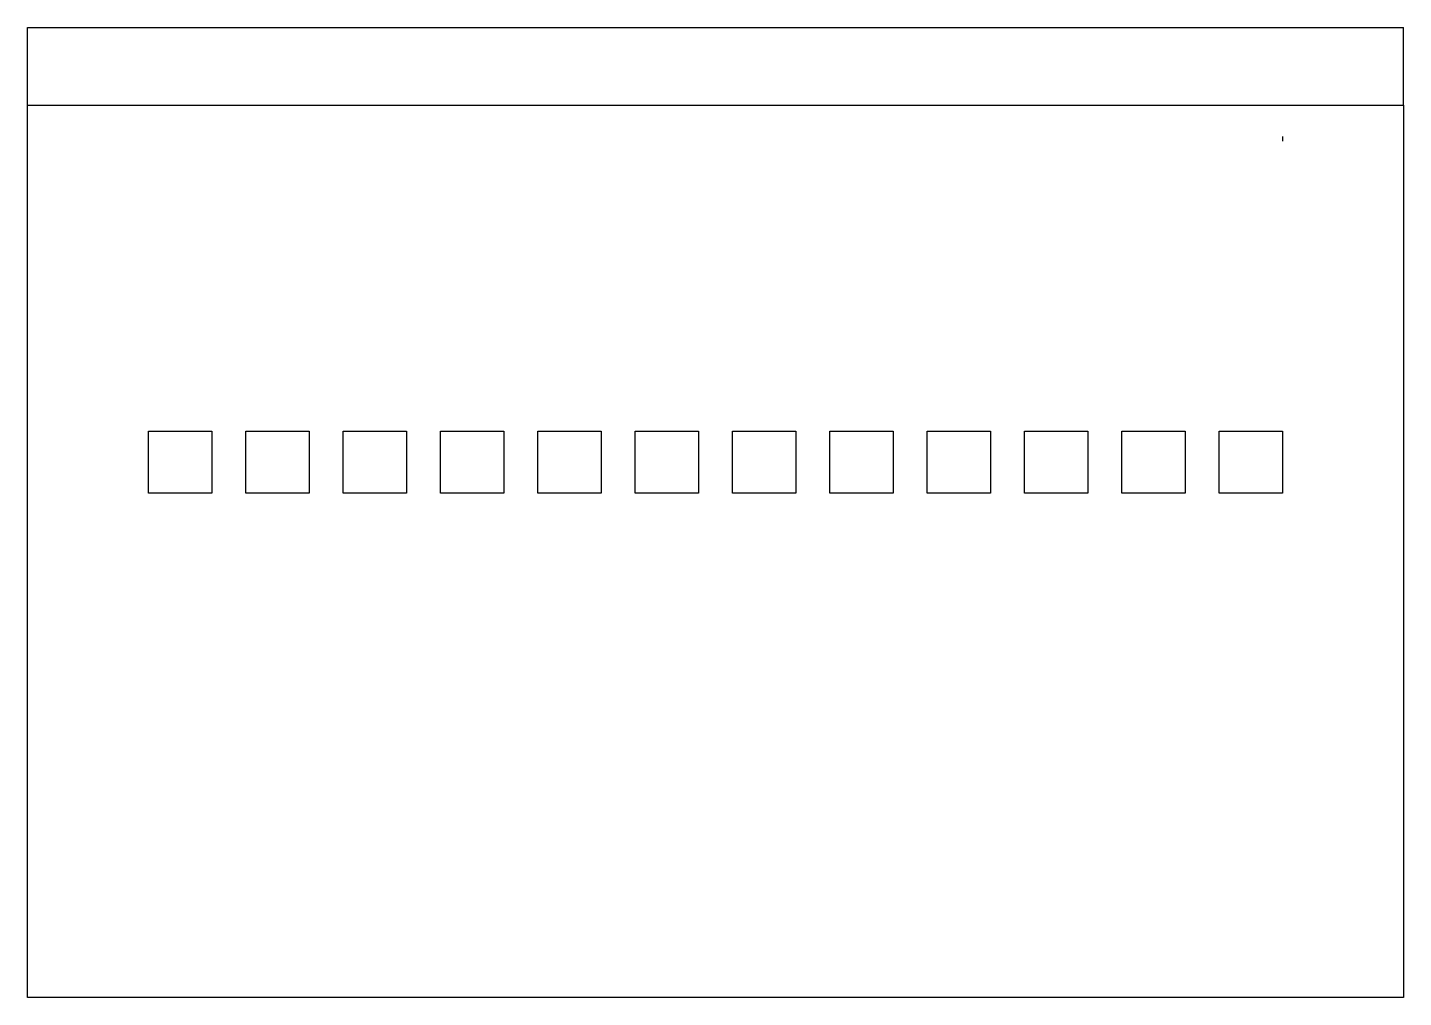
# Model space of a CAD drawing. Extents: x -26.6 to -8.9, y -1.7 to 10.8.
import ezdxf

# ---------------------------------------------------------------- set-up
doc = ezdxf.new("R2010")
doc.units = 0
doc.layers.get('0').update_dxf_attribs({"linetype": 'CONTINUOUS'})

msp = doc.modelspace()

# ---------------------------------------------------------------- linework, layer by layer
for p, q in [((-26.648, 9.804), (-26.648, 10.804)), ((-26.648, 10.804), (-8.917, 10.804)), ((-8.917, 9.804), (-8.917, 10.804)), ((-26.648, 9.804), (-8.917, 9.804)), ((-26.648, -1.696), (-26.648, 9.804)), ((-8.917, 9.804), (-8.917, -1.696)), ((-10.476, 9.399), (-10.476, 9.34)), ((-25.089, 4.804), (-25.089, 5.604)), ((-25.089, 5.604), (-24.274, 5.604)), ((-24.274, 5.604), (-24.274, 4.804)), ((-23.835, 4.804), (-23.835, 5.604)), ((-23.835, 5.604), (-23.019, 5.604)), ((-23.019, 5.604), (-23.019, 4.804)), ((-22.58, 4.804), (-22.58, 5.604)), ((-22.58, 5.604), (-21.765, 5.604)), ((-21.765, 5.604), (-21.765, 4.804)), ((-21.326, 4.804), (-21.326, 5.604)), ((-21.326, 5.604), (-20.511, 5.604)), ((-20.511, 5.604), (-20.511, 4.804)), ((-20.072, 4.804), (-20.072, 5.604)), ((-20.072, 5.604), (-19.256, 5.604)), ((-19.256, 5.604), (-19.256, 4.804)), ((-18.817, 4.804), (-18.817, 5.604)), ((-18.817, 5.604), (-18.002, 5.604)), ((-18.002, 5.604), (-18.002, 4.804)), ((-17.563, 4.804), (-17.563, 5.604)), ((-17.563, 5.604), (-16.748, 5.604)), ((-16.748, 5.604), (-16.748, 4.804)), ((-16.309, 4.804), (-16.309, 5.604)), ((-16.309, 5.604), (-15.493, 5.604)), ((-15.493, 5.604), (-15.493, 4.804)), ((-15.054, 4.804), (-15.054, 5.604)), ((-15.054, 5.604), (-14.239, 5.604)), ((-14.239, 5.604), (-14.239, 4.804)), ((-13.8, 4.804), (-13.8, 5.604)), ((-13.8, 5.604), (-12.984, 5.604)), ((-12.984, 5.604), (-12.984, 4.804)), ((-12.545, 5.604), (-11.73, 5.604)), ((-12.545, 4.804), (-12.545, 5.604)), ((-11.73, 5.604), (-11.73, 4.804)), ((-11.291, 4.804), (-11.291, 5.604)), ((-11.291, 5.604), (-10.476, 5.604)), ((-10.476, 5.604), (-10.476, 4.804)), ((-24.274, 4.804), (-25.089, 4.804)), ((-23.019, 4.804), (-23.835, 4.804)), ((-21.765, 4.804), (-22.58, 4.804)), ((-20.511, 4.804), (-21.326, 4.804)), ((-19.256, 4.804), (-20.072, 4.804)), ((-18.002, 4.804), (-18.817, 4.804)), ((-16.748, 4.804), (-17.563, 4.804)), ((-15.493, 4.804), (-16.309, 4.804)), ((-14.239, 4.804), (-15.054, 4.804)), ((-12.984, 4.804), (-13.8, 4.804)), ((-11.73, 4.804), (-12.545, 4.804)), ((-10.476, 4.804), (-11.291, 4.804)), ((-8.917, -1.696), (-26.648, -1.696))]:
    msp.add_line(p, q)

doc.saveas('drawing.dxf')
